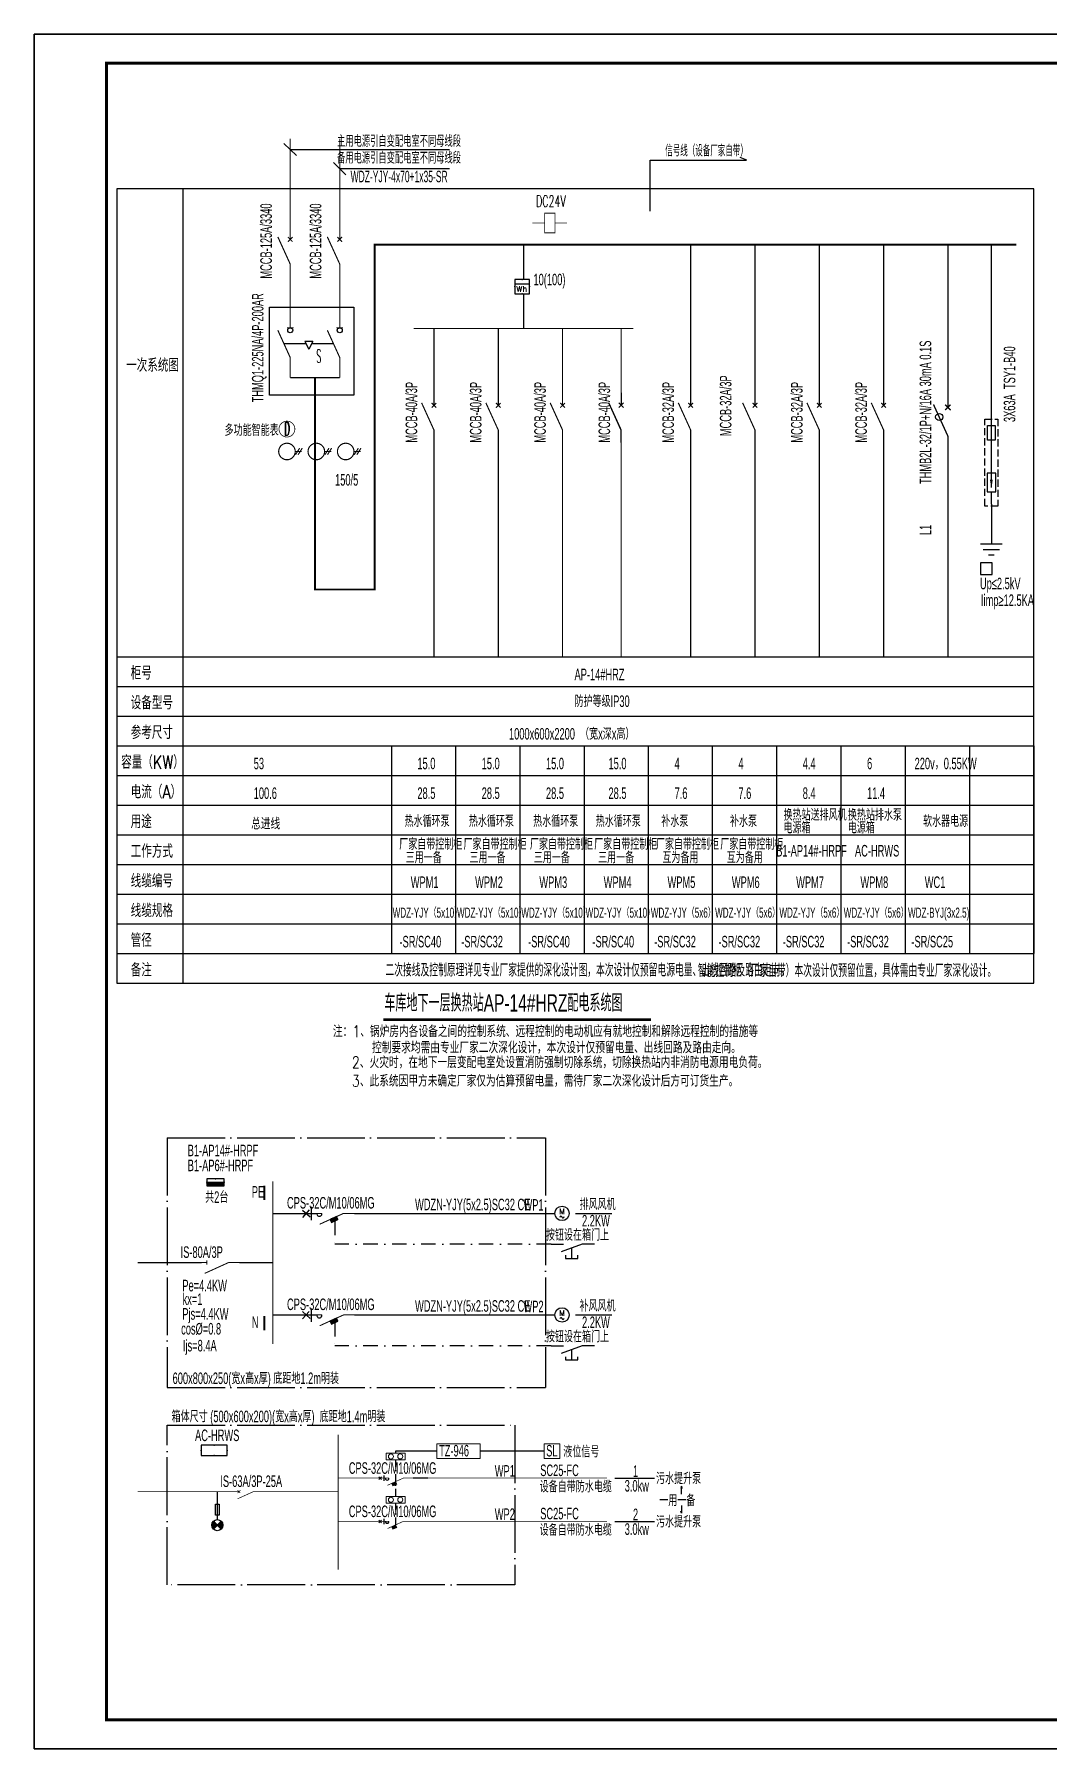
# Model space of a CAD drawing. Extents: x 776418 to 2076422, y -1170708 to 498544.
# Drawn here: x 908431 to 943550, y -1096410 to -1037010 of the extents above; entities that cross this region are included whole.
import ezdxf
from ezdxf.enums import TextEntityAlignment as Align

# ---------------------------------------------------------------- set-up
doc = ezdxf.new("R2010")
doc.units = 0
doc.header["$LTSCALE"] = 1000
doc.header["$MEASUREMENT"] = 0
for name, pattern in [('DASH', [0.35, 0.25, -0.1]), ('DASHDOT', [1, 0.5, -0.25, 0, -0.25]), ('DASHDOT2', [0.5, 0.25, -0.125, 0, -0.125]), ('DOTE', [2.42, 2, -0.2, 0.02, -0.2])]:
    doc.linetypes.add(name, pattern=pattern)
doc.layers.get('0').update_dxf_attribs({"linetype": 'CONTINUOUS'})
for name, color, linetype in [('D-TEXT', 7, 'CONTINUOUS'), ('DIM-动力', 3, 'CONTINUOUS'), ('DIM-照明', 3, 'CONTINUOUS'), ('DIM-箱柜', 3, 'CONTINUOUS'), ('DOTLN', 2, 'DASH'), ('ELEMENT', 3, 'CONTINUOUS'), ('EQUIP-动力', 3, 'CONTINUOUS'), ('EQUIP-箱柜', 3, 'CONTINUOUS'), ('PUB_TEXT', 255, 'CONTINUOUS'), ('TEL_TITLE', 7, 'CONTINUOUS'), ('TEXT', 7, 'CONTINUOUS'), ('TH_WIRE4', 7, 'CONTINUOUS'), ('WIRE-动力', 2, 'CONTINUOUS'), ('WIRE-照明', 1, 'CONTINUOUS'), ('WIRE-系统', 4, 'CONTINUOUS'), ('WIRE-通讯', 4, 'CONTINUOUS'), ('电气专业一审修改', 12, 'CONTINUOUS')]:
    doc.layers.add(name, color=color, linetype=linetype)
doc.layers.add('层1', color=7, linetype='CONTINUOUS', lineweight=0)
doc.styles.add('_HZTXT', font='txt.shx', dxfattribs={"width": 0.8, "bigfont": 'HZTXT.shx'})
doc.styles.add('_JD', font='ros.shx', dxfattribs={"width": 0.8, "bigfont": 'JD.shx'})
doc.styles.add('_SIMPLEX', font='SIMPLEX.shx', dxfattribs={"width": 0.8})
doc.styles.add('_TCH_LABEL', font='COMPLEX', dxfattribs={"bigfont": 'GBCBIG'})
doc.styles.add('_TEL_DIM', font='SIMPLEX', dxfattribs={"width": 0.7, "height": 3.5, "bigfont": 'HZTXT'})
doc.styles.add('B', font='ros.shx', dxfattribs={"width": 0.8, "bigfont": 'jd.shx'})
doc.styles.add('HZ', font='ros.shx', dxfattribs={"bigfont": 'jd.shx'})
doc.styles.add('HZF', font='complex.shx', dxfattribs={"bigfont": 'hztxt.shx'})
doc.styles.get("Standard").update_dxf_attribs({"font": 'gbenor.shx', "bigfont": 'gbcbig.shx'})

# ---------------------------------------------------------------- blocks, each defined once
blk = doc.blocks.new('$element$00000576')
for points in [[(0, 0), (0, -0.25)], [(0, -1), (0, -0.75), (-0.25, -0.2)], [(-0.047, -0.297), (0.047, -0.203)], [(-0.047, -0.203), (0.047, -0.297)]]:
    blk.add_lwpolyline(points)
at = {"flags": 9}
blk.add_attdef('S', (0, 0), '', height=0.00000667, dxfattribs=at)
blk = doc.blocks.new('$element$00000497')
at = {"const_width": 0.0233}
for points in [[(0, 0), (0, -0.25)], [(0, -1), (0, -0.75), (-0.25, -0.2)], [(-0.047, -0.297), (0.047, -0.203)], [(-0.047, -0.203), (0.047, -0.297)]]:
    blk.add_lwpolyline(points, dxfattribs=at)
at = {"flags": 9}
blk.add_attdef('S', (0, 0), '', height=0.00000667, dxfattribs=at)
blk = doc.blocks.new('$element$00000335')
at = {"const_width": 0.0233}
for points in [[(0, 0), (0, -0.35)], [(-0.283, -0.35), (0.283, -0.35), (0.283, -0.65), (-0.283, -0.65), (-0.283, -0.35)], [(0, -1), (0, -0.65)]]:
    blk.add_lwpolyline(points, dxfattribs=at)
at = {"flags": 9}
blk.add_attdef('S', (0, 0), '', height=0.00000667, dxfattribs=at)
blk = doc.blocks.new('M_M24')
for p, q in [((-0.25, -0.375), (0.25, -0.375)), ((-0.1875, -0.5), (0.1875, -0.5)), ((-0.0625, -0.625), (0.0625, -0.625))]:
    blk.add_line(p, q)
blk.add_lwpolyline([(0, 0), (0, -0.375)])
at = {"width": 0.8, "flags": 9}
blk.add_attdef('S', (0.25, -0.5), '', height=0.2, dxfattribs=at)
blk = doc.blocks.new('M_M17')
for p, q in [((-0.1, -0.717), (-0.1, -0.283)), ((-0.1, -0.283), (0.1, -0.283)), ((0, -0.383), (0, -0.717)), ((0.1, -0.283), (0.1, -0.717)), ((0.1, -0.717), (-0.1, -0.717))]:
    blk.add_line(p, q)
for points in [[(0, 0), (0, -0.283)], [(0, -0.717), (0, -1)]]:
    blk.add_lwpolyline(points)
for points in [[(-0.033, -0.567), (0.033, -0.567), (0, -0.367), (0.033, -0.567)], [(0.033, -0.567), (0, -0.367), (-0.033, -0.567), (0.033, -0.567)], [(0, -0.367), (-0.033, -0.567), (0.033, -0.567), (0, -0.367)]]:
    blk.add_solid(points)
at = {"width": 0.8, "flags": 9}
blk.add_attdef('S', (0.25, -0.5), '', height=0.2, dxfattribs=at)
blk = doc.blocks.new('$element$00000523')
at = {"const_width": 0.0233}
for points in [[(0, 0), (0, -0.15)], [(0, -1), (0, -0.75), (-0.25, -0.2)], [(-0.067, -0.15), (0.067, -0.15)]]:
    blk.add_lwpolyline(points, dxfattribs=at)
blk.add_circle((0, -0.2), 0.05)
at = {"flags": 9}
blk.add_attdef('S', (0, 0), '', height=0.00000667, dxfattribs=at)
blk = doc.blocks.new('$element$00000525')
at = {"const_width": 0.0233}
for points in [[(0, 0), (0, -0.25)], [(-0.25, -0.2), (0, -0.75), (0, -1)], [(-0.047, -0.203), (0.047, -0.297)], [(0.047, -0.203), (-0.047, -0.297)]]:
    blk.add_lwpolyline(points, dxfattribs=at)
blk.add_circle((-0.151, -0.417), 0.0615)
at = {"flags": 9}
blk.add_attdef('S', (0, 0), '', height=0.00000667, dxfattribs=at)
blk = doc.blocks.new('$element$00000577')
at = {"const_width": 0.0233}
for points in [[(0, 0), (0, -0.25)], [(-0.25, -0.2), (0, -0.75), (0, -1)]]:
    blk.add_lwpolyline(points, dxfattribs=at)
blk.add_arc((-0.008, -0.192), 0.0589, 81.8699, 278.1301)
at = {"flags": 9}
blk.add_attdef('S', (0, 0), '', height=0.00000667, dxfattribs=at)
blk = doc.blocks.new('$element$00000544')
for points in [[(-0.25, -0.333), (-0.324, -0.333), (-0.324, -0.617), (-0.25, -0.617)], [(0, -1), (0, -0.721), (-0.176, -0.235)], [(0, 0), (0, -0.283)], [(-0.324, -0.478), (-0.087, -0.478)]]:
    blk.add_lwpolyline(points)
at = {"flags": 9}
blk.add_attdef('S', (0, 0), '', height=0.00000667, dxfattribs=at)
blk = doc.blocks.new('$equip$00001811')
blk.add_circle((0, 0), 0.5)
for centre, radius, start, end in [((-0.07, -0.27), 0.0768, 17.2272, 184.2164), ((0.07, -0.23), 0.0769, 197.2591, 5.1179)]:
    blk.add_arc(centre, radius, start, end)
at = {"color": 7, "style": '_TEL_DIM'}
blk.add_attdef('$TEXT$', text='', height=0.4, dxfattribs=at).set_placement((0, 0.14), align=Align.MIDDLE_CENTER)
at = {"color": 7, "style": '_TEL_DIM', "flags": 1}
blk.add_attdef('A', text='', height=0.00002, dxfattribs=at).set_placement((0, 0), align=Align.MIDDLE_CENTER)
blk = doc.blocks.new('*X12')
at = {"color": 0}
for p, q in [((-250, 33), (-183, 100)), ((-250, 68), (-218, 100)), ((-247, 0), (-147, 100)), ((-212, 0), (-112, 100)), ((-177, 0), (-77, 100)), ((-141, 0), (-41, 100)), ((-106, 0), (-6, 100)), ((-71, 0), (29, 100)), ((-35, 0), (65, 100)), ((0, 0), (100, 100)), ((35, 0), (135, 100)), ((71, 0), (171, 100)), ((106, 0), (206, 100)), ((141, 0), (241, 100)), ((177, 0), (250, 73)), ((212, 0), (250, 38)), ((247, 0), (250, 3))]:
    blk.add_line(p, q, dxfattribs=at)
blk = doc.blocks.new('$equip$00001414')
for p, q in [((0.75, 0.6), (-0.75, 0.6)), ((-0.75, 0.6), (-0.75, 0)), ((-0.75, 0.3), (0.75, 0.3)), ((-0.75, 0), (0.75, 0)), ((0.75, 0), (0.75, 0.6))]:
    blk.add_line(p, q)
at = {"const_width": 0.3}
blk.add_lwpolyline([(-0.75, 0.15), (0.75, 0.15)], dxfattribs=at)
for p in [(-0.75, 0.3), (0, 0.6), (0, 0), (0.75, 0.3)]:
    blk.add_point(p)
at = {"xscale": 0.00300000000061118, "yscale": 0.00300000000061118, "zscale": 0.00300000000061118}
blk.add_blockref('*X12', (0, 0), dxfattribs=at)
at = {"style": '_TCH_LABEL', "flags": 9}
blk.add_attdef('A', (0, 0), '', height=0.00002, dxfattribs=at)
blk = doc.blocks.new('$element$00000578')
at = {"const_width": 0.0233}
for points in [[(0, 0), (0, -0.25)], [(0, -1), (0, -0.75), (-0.25, -0.2)], [(-0.05, -0.25), (0.05, -0.25)]]:
    blk.add_lwpolyline(points, dxfattribs=at)
at = {"flags": 9}
blk.add_attdef('S', (0, 0), '', height=0.00000667, dxfattribs=at)
blk = doc.blocks.new('$element$00000596')
at = {"const_width": 0.0233}
for points in [[(0, 0), (0, -0.25)], [(-0.25, -0.2), (0, -0.75), (0, -1)]]:
    blk.add_lwpolyline(points, dxfattribs=at)
blk.add_arc((-0.008, -0.192), 0.0589, 81.8699, 278.1301)
at = {"flags": 9}
blk.add_attdef('S', (0, 0), '', height=0.00000667, dxfattribs=at)
blk = doc.blocks.new('KBO')
at = {"lineweight": 30}
for p, q in [((-1003, -47), (-1097, 47)), ((-1097, -47), (-1003, 47))]:
    blk.add_line(p, q, dxfattribs=at)
at = {"color": 2, "lineweight": 25}
blk.add_line((-921, 91), (-921, -91), dxfattribs=at)
at = {"color": 2}
for p, q in [((-644, -187), (-514, -129)), ((-641, -193), (-511, -135)), ((-638, -199), (-509, -141)), ((-636, -205), (-506, -147)), ((-633, -211), (-503, -153)), ((-630, -217), (-501, -159)), ((-628, -222), (-498, -165)), ((-625, -228), (-495, -171)), ((-623, -234), (-493, -177)), ((-620, -240), (-490, -182)), ((-617, -246), (-487, -188)), ((-615, -252), (-485, -194)), ((-612, -258), (-482, -200)), ((-609, -264), (-480, -206))]:
    blk.add_line(p, q, dxfattribs=at)
blk.add_lwpolyline([(-645, -183), (-515, -125), (-478, -210), (-608, -268)], close=True)
at = {"layer": 'ELEMENT', "xscale": 999.9899999999907, "yscale": 999.9899999999907, "zscale": 999.9899999999907, "rotation": 90}
blk.add_blockref('$element$00000596', (-1000, 0), dxfattribs=at)
blk = doc.blocks.new('$equip$00001413')
for p, q in [((0.75, 0.6), (-0.75, 0.6)), ((-0.75, 0.6), (-0.75, 0)), ((-0.75, 0), (0.75, 0)), ((0.75, 0), (0.75, 0.6))]:
    blk.add_line(p, q)
for p in [(-0.75, 0.3), (0, 0.6), (0, 0), (0.75, 0.3)]:
    blk.add_point(p)
at = {"style": '_TCH_LABEL', "flags": 9}
blk.add_attdef('A', (0, 0), '', height=0.00002, dxfattribs=at)
blk = doc.blocks.new('A$C00115E70')
at = {"layer": 'WIRE-通讯', "ltscale": 0.001}
blk.add_lwpolyline([(-84100, 59400), (0, 59400), (0, 0), (-84100, 0)], close=True, dxfattribs=at)
blk = doc.blocks.new('$equip$00001806')
for p, q in [((0.5, 1), (-0.5, 1)), ((-0.5, 1), (-0.5, 0)), ((-0.5, 0.7), (0.5, 0.7)), ((-0.5, 0), (0.5, 0)), ((0.5, 0), (0.5, 1))]:
    blk.add_line(p, q)
for p in [(-0.5, 0.5), (0, 1), (0, 0), (0.5, 0.5)]:
    blk.add_point(p)
at = {"color": 7, "style": '_TEL_DIM'}
blk.add_attdef('$TEXT$', text='', height=0.4, dxfattribs=at).set_placement((-0.03, 0.34), align=Align.MIDDLE_CENTER)
at = {"color": 7, "style": '_TEL_DIM', "flags": 1}
blk.add_attdef('A', text='', height=0.00002, dxfattribs=at).set_placement((0, 0), align=Align.MIDDLE_CENTER)

msp = doc.modelspace()

# ---------------------------------------------------------------- hatches: boundary and pattern name
h = msp.add_hatch()
h.set_pattern_fill('ANSI31', color=256, scale=10, style=0)
h.set_pattern_definition([(45, (717927.562, -1108654.8452), (-0.707106781, 0.707106781), [])])
h.paths.add_polyline_path([(918945, -1078075), (918898, -1077972), (918671, -1078075), (918718, -1078178)])
h = msp.add_hatch()
h.set_pattern_fill('ANSI31', color=256, scale=10, style=0)
h.set_pattern_definition([(45, (717927.562, -1112172.3141), (-0.707106781, 0.707106781), [])])
h.paths.add_polyline_path([(918945, -1081593), (918898, -1081489), (918671, -1081593), (918718, -1081696)])

# ---------------------------------------------------------------- linework, layer by layer
at = {"linetype": 'DOTE'}
for p, q in [((913036, -1075242), (913035, -1083891)), ((913036, -1075242), (926128, -1075242)), ((926128, -1075242), (926126, -1083891)), ((913035, -1083891, 0), (926126, -1083891, 0)), ((913035, -1085205, 0), (925065, -1085205, 0)), ((913035, -1090733, 0), (913035, -1085205, 0)), ((925065, -1085205, 0), (925065, -1090733, 0)), ((925065, -1090733, 0), (913035, -1090733, 0))]:
    msp.add_line(p, q, dxfattribs=at)
for p, q in [((917953, -1077745), (917711, -1078002)), ((917712, -1077749), (917977, -1077982)), ((917953, -1081263), (917711, -1081520)), ((917712, -1081266), (917977, -1081499))]:
    msp.add_line(p, q)
at = {"linetype": 'DASHDOT'}
for p, q in [((918832, -1078116, 0), (918832, -1078934, 0)), ((926323, -1078934, 0), (918832, -1078934, 0)), ((918832, -1081633, 0), (918832, -1082452, 0)), ((926323, -1082452, 0), (918832, -1082452, 0))]:
    msp.add_line(p, q, dxfattribs=at)
at = {"color": 1, "lineweight": 25}
msp.add_line((922051, -1087034, 0), (921547, -1087034, 0), dxfattribs=at)
at = {"linetype": 'Continuous', "const_width": 72.9}
for points in [[(916392, -1076905), (916392, -1077402)], [(916392, -1081422), (916392, -1081919)]]:
    msp.add_lwpolyline(points, dxfattribs=at)
for points in [[(918718, -1078178), (918945, -1078075), (918898, -1077972), (918671, -1078075)], [(918718, -1081696), (918945, -1081593), (918898, -1081489), (918671, -1081593)]]:
    msp.add_lwpolyline(points, close=True)
at = {"lineweight": 0, "elevation": 0}
msp.add_lwpolyline([(926079, -1085850), (926630, -1085850), (926630, -1086356), (926079, -1086356)], close=True, dxfattribs=at)
at = {"layer": 'D-TEXT'}
for p, q in [((917075, -1040791), (917508, -1041212)), ((922808, -1041019), (917291, -1041019)), ((918789, -1041458), (919222, -1041879)), ((922808, -1041668), (919006, -1041668)), ((917837, -1047737), (917077, -1047737)), ((918072, -1047660), (917797, -1047660)), ((917797, -1047660), (917934, -1047921)), ((918072, -1047660), (917934, -1047921)), ((918791, -1047737), (918031, -1047737)), ((927168, -1077863), (928423, -1077863)), ((927168, -1081381), (928423, -1081381)), ((928526, -1087035, 0), (929904, -1087035, 0)), ((930835, -1087586, 0), (930835, -1087319, 0)), ((930835, -1088250, 0), (930819, -1088177, 0)), ((930835, -1087982, 0), (930835, -1088250, 0)), ((930836, -1088250, 0), (930852, -1088177, 0)), ((928526, -1088535, 0), (929904, -1088535, 0))]:
    msp.add_line(p, q, dxfattribs=at)
for points, const_width in [([(917291, -1040632), (917291, -1043687)], 40), ([(919006, -1040632), (919006, -1043687)], 40), ([(942429, -1044298), (920220, -1044298), (920220, -1056247), (918149, -1056247), (918149, -1048906)], 68.6), ([(917291, -1045401), (917291, -1046923)], 40), ([(917291, -1045401), (917291, -1046923)], 40), ([(919006, -1045401), (919006, -1046923)], 40), ([(919006, -1045401), (919006, -1046923)], 40), ([(917291, -1048906), (917291, -1048637)], 40), ([(919006, -1048906), (917291, -1048906)], 40), ([(919006, -1048637), (919006, -1048906)], 40), ([(917616, -1051351), (917473, -1051579)], 40), ([(917707, -1051351), (917564, -1051579)], 40), ([(918633, -1051351), (918490, -1051579)], 40), ([(918723, -1051351), (918581, -1051579)], 40), ([(919650, -1051351), (919507, -1051579)], 40), ([(919740, -1051351), (919597, -1051579)], 40), ([(917464, -1051465), (917692, -1051465)], 40), ([(918481, -1051465), (918709, -1051465)], 40), ([(919497, -1051465), (919726, -1051465)], 40)]:
    msp.add_lwpolyline(points, dxfattribs=dict(at, const_width=const_width))
msp.add_lwpolyline([(919491, -1046466), (919491, -1049514), (916577, -1049514), (916577, -1046466)], close=True, dxfattribs=at)
for points, const_width in [([(917178, -1050963, 1), (917178, -1050414, 1), (917178, -1050963, 1)], 25.6), ([(917178, -1051179, 1), (917178, -1051751, 1), (917178, -1051179)], 40), ([(918195, -1051179, 1), (918195, -1051751, 1), (918195, -1051179)], 40), ([(919212, -1051179, 1), (919212, -1051751, 1), (919212, -1051179)], 40)]:
    msp.add_lwpolyline(points, format="xyb", close=True, dxfattribs=dict(at, const_width=const_width))
at = {"layer": 'DIM-动力', "ltscale": 0.001}
msp.add_lwpolyline([(908431, -1096410), (992531, -1096410), (992531, -1037010), (908431, -1037010)], close=True, dxfattribs=at)
at = {"layer": 'DIM-照明'}
for p, q in [((933105, -1041369), (932867, -1041276)), ((929749, -1043143), (929749, -1041369)), ((929749, -1041369), (933090, -1041369)), ((943031, -1042366), (911286, -1042366)), ((911286, -1042366), (911286, -1069890)), ((943031, -1069890), (943031, -1042366)), ((920801, -1061661), (920801, -1068861)), ((923010, -1061661), (923010, -1068861)), ((925236, -1061661), (925236, -1068861)), ((927463, -1061661), (927463, -1068861)), ((929689, -1061661), (929689, -1068861)), ((931899, -1061661), (931899, -1068861)), ((934125, -1061661), (934125, -1068861)), ((936352, -1061661), (936352, -1068861)), ((938578, -1061661), (938578, -1068861)), ((940804, -1061661), (940804, -1068861)), ((943031, -1061661), (943031, -1068861)), ((911286, -1069890), (943031, -1069890))]:
    msp.add_line(p, q, dxfattribs=at)
for points in [[(913572, -1042366), (913572, -1069890)], [(911286, -1058575), (943031, -1058575)], [(911286, -1059604), (943031, -1059604)], [(911286, -1060633), (943031, -1060633)], [(911286, -1061661), (943031, -1061661)], [(911286, -1062690), (943031, -1062690)], [(911286, -1063718), (943031, -1063718)], [(911286, -1064747), (943031, -1064747)], [(911286, -1065775), (943031, -1065775)], [(911286, -1066804), (943031, -1066804)], [(911286, -1067833), (943031, -1067833)], [(911286, -1068861), (943031, -1068861)]]:
    msp.add_lwpolyline(points, dxfattribs=at)
at = {"layer": 'DIM-照明', "const_width": 40}
for points in [[(922268, -1051151), (922268, -1058575)], [(922268, -1051151), (922268, -1058575)], [(924494, -1051151), (924494, -1058575)], [(924494, -1051151), (924494, -1058575)], [(926720, -1051151), (926720, -1058575)], [(926720, -1051151), (926720, -1058575)], [(928751, -1051151), (928751, -1058575)], [(928751, -1051151), (928751, -1058575)], [(931156, -1051151), (931156, -1058575)], [(931156, -1051151), (931156, -1058575)], [(933383, -1051151), (933383, -1058575)], [(933383, -1051151), (933383, -1058575)], [(935609, -1051151), (935609, -1058575)], [(935609, -1051151), (935609, -1058575)], [(937836, -1051151), (937836, -1058575)], [(937836, -1051151), (937836, -1058575)], [(940062, -1051151), (940062, -1058575)], [(940062, -1051151), (940062, -1058575)]]:
    msp.add_lwpolyline(points, dxfattribs=at)
at = {"layer": 'DIM-箱柜'}
msp.add_lwpolyline([(941188, -1055322), (941188, -1055722), (941588, -1055722), (941588, -1055322), (941188, -1055322)], dxfattribs=at)
at = {"layer": 'DOTLN', "linetype": 'DASH'}
msp.add_lwpolyline([(941795, -1050341), (941795, -1053355), (941338, -1053355), (941338, -1050341)], close=True, dxfattribs=at)
at = {"layer": 'ELEMENT'}
msp.add_lwpolyline([(941436, -1050566), (941696, -1050566), (941696, -1051076), (941436, -1051076)], close=True, dxfattribs=at)
at = {"layer": 'TEL_TITLE'}
msp.add_lwpolyline([(908431, -1096410), (992531, -1096410), (992531, -1037010), (908431, -1037010)], close=True, dxfattribs=at)
at = {"layer": 'TEL_TITLE', "const_width": 100}
msp.add_lwpolyline([(910931, -1095410), (991531, -1095410), (991531, -1038010), (910931, -1038010)], close=True, dxfattribs=at)
at = {"layer": 'TH_WIRE4', "color": 2, "const_width": 88.4}
msp.add_lwpolyline([(920517, -1071152), (929786, -1071152)], dxfattribs=at)
at = {"layer": 'WIRE-动力', "linetype": 'Continuous', "const_width": 35}
msp.add_lwpolyline([(921570, -1047207), (929172, -1047207)], dxfattribs=at)
at = {"layer": 'WIRE-照明'}
for p, q in [((941566, -1051793), (941566, -1049386)), ((941566, -1053293), (941566, -1054106)), ((919512, -1077863), (926451, -1077863)), ((912011, -1079566), (914219, -1079566)), ((915532, -1079566), (916689, -1079566)), ((919512, -1081381), (926451, -1081381))]:
    msp.add_line(p, q, dxfattribs=at)
at = {"layer": 'WIRE-照明', "linetype": 'Continuous'}
for p, q in [((916689, -1077863), (918181, -1077863)), ((918012, -1077638), (918012, -1078097)), ((916689, -1081376), (918181, -1081376)), ((918012, -1081156), (918012, -1081615))]:
    msp.add_line(p, q, dxfattribs=at)
at = {"layer": 'WIRE-照明', "linetype": 'Continuous', "const_width": 40}
for points in [[(925371, -1045502), (925371, -1044298)], [(931156, -1049436), (931156, -1044298)], [(933383, -1049436), (933383, -1044298)], [(935609, -1049436), (935609, -1044298)], [(937836, -1049436), (937836, -1044298)], [(940062, -1049436), (940062, -1044298)], [(941566, -1049386), (941566, -1044298)], [(925371, -1047207), (925371, -1046002)], [(922268, -1049436), (922268, -1047207)], [(924494, -1049436), (924494, -1047207)], [(926720, -1049436), (926720, -1047207)], [(928751, -1049436), (928751, -1047207)]]:
    msp.add_lwpolyline(points, dxfattribs=at)
at = {"layer": 'WIRE-照明', "const_width": 36}
msp.add_lwpolyline([(916689, -1076750), (916689, -1082383)], dxfattribs=at)
at = {"layer": 'WIRE-照明', "const_width": 36, "elevation": 0}
msp.add_lwpolyline([(918956, -1085532), (918956, -1090205)], dxfattribs=at)
at = {"layer": 'WIRE-系统', "const_width": 23.3, "elevation": 0}
for points in [[(912011, -1087503), (915267, -1087503)], [(916267, -1087503), (918956, -1087503)], [(918956, -1087034), (920456, -1087034)], [(921456, -1087034), (925065, -1087034)], [(925065, -1087034), (928261, -1087034)], [(918956, -1088534), (920456, -1088534)], [(921456, -1088534), (925065, -1088534)], [(925065, -1088534), (928261, -1088534)]]:
    msp.add_lwpolyline(points, dxfattribs=at)
at = {"layer": '层1', "color": 4, "linetype": 'DASHDOT2', "lineweight": -3}
for p, q in [((920941, -1086401, 0), (920940, -1087669, 0)), ((920941, -1086101, 0), (920941, -1086169, 0)), ((920941, -1087901, 0), (920940, -1088660, 0))]:
    msp.add_line(p, q, dxfattribs=at)
at = {"layer": '层1', "color": 4, "linetype": 'DASHDOT2', "lineweight": -3, "ltscale": 500}
for p, q in [((922372, -1086102, 0), (920941, -1086101, 0)), ((926079, -1086103, 0), (923862, -1086102, 0))]:
    msp.add_line(p, q, dxfattribs=at)
at = {"layer": '层1', "color": 4, "linetype": 'Continuous', "lineweight": 30}
msp.add_line((914766, -1087509, 0), (914766, -1088472, 0), dxfattribs=at)
at = {"layer": '层1', "color": 4, "lineweight": -3}
for p, q in [((930835, -1087319, 0), (930819, -1087391, 0)), ((930836, -1087319, 0), (930852, -1087391, 0))]:
    msp.add_line(p, q, dxfattribs=at)
at = {"layer": '层1', "color": 7, "linetype": 'Continuous', "lineweight": -3}
for p, q in [((914617, -1088542, 0), (914617, -1088785, 0)), ((914637, -1088521, 0), (914637, -1088806, 0)), ((914657, -1088543, 0), (914657, -1088784, 0)), ((914677, -1088565, 0), (914677, -1088762, 0)), ((914697, -1088587, 0), (914697, -1088740, 0)), ((914717, -1088609, 0), (914717, -1088718, 0)), ((914737, -1088631, 0), (914737, -1088695, 0)), ((914757, -1088654, 0), (914757, -1088673, 0)), ((914775, -1088654, 0), (914775, -1088673, 0)), ((914795, -1088631, 0), (914795, -1088695, 0)), ((914815, -1088609, 0), (914815, -1088718, 0)), ((914835, -1088587, 0), (914835, -1088740, 0)), ((914855, -1088565, 0), (914855, -1088762, 0)), ((914875, -1088543, 0), (914875, -1088784, 0)), ((914895, -1088521, 0), (914895, -1088806, 0)), ((914915, -1088542, 0), (914915, -1088785, 0)), ((914935, -1088572, 0), (914935, -1088755, 0)), ((914955, -1088630, 0), (914955, -1088697, 0))]:
    msp.add_line(p, q, dxfattribs=at)
at = {"layer": '层1', "color": 4, "linetype": 'Continuous', "lineweight": -3}
for p, q in [((914895, -1088806, 0), (914637, -1088521, 0)), ((914637, -1088806, 0), (914895, -1088521, 0))]:
    msp.add_line(p, q, dxfattribs=at)
at = {"layer": '层1', "color": 2, "linetype": 'Continuous', "lineweight": 15, "elevation": 0}
for points in [[(920616, -1086401), (921266, -1086401), (921266, -1086169), (920616, -1086169)], [(920616, -1087901), (921266, -1087901), (921266, -1087669), (920616, -1087669)]]:
    msp.add_lwpolyline(points, close=True, dxfattribs=at)
at = {"layer": '层1', "color": 6, "lineweight": 15, "elevation": 0}
msp.add_lwpolyline([(922372, -1085848), (923862, -1085848), (923862, -1086355), (922372, -1086355)], close=True, dxfattribs=at)
at = {"layer": '层1', "color": 4, "linetype": 'Continuous', "lineweight": -3, "elevation": 0}
msp.add_lwpolyline([(914700, -1087938), (914830, -1087938), (914830, -1088322), (914700, -1088322)], close=True, dxfattribs=at)
at = {"layer": '层1', "color": 2, "linetype": 'Continuous', "lineweight": 15}
for centre in [(920780, -1086286, 0), (921103, -1086284, 0), (920780, -1087786, 0), (921103, -1087784, 0)]:
    msp.add_circle(centre, 87.9, dxfattribs=at)
at = {"layer": '层1', "color": 4, "linetype": 'Continuous', "lineweight": -3}
msp.add_circle((914766, -1088664, 0), 192, dxfattribs=at)

# ---------------------------------------------------------------- block references
at = {"layer": 'D-TEXT', "xscale": 1714.285714285681, "yscale": 1714.285714285681, "zscale": 1714.285714285681}
for name, p in [('$element$00000497', (917291, -1043687)), ('$element$00000497', (919006, -1043687)), ('$element$00000523', (917291, -1046923)), ('$element$00000523', (919006, -1046923))]:
    msp.add_blockref(name, p, dxfattribs=at)
at = {"layer": 'DIM-照明', "xscale": 1200, "yscale": 1200, "zscale": 1200, "rotation": 90}
msp.add_blockref('$element$00000335', (925678, -1043549), dxfattribs=at)
at = {"layer": 'DIM-照明', "xscale": 1714.285714285681, "yscale": 1714.285714285681, "zscale": 1714.285714285681}
for name, p in [('$element$00000497', (922268, -1049436)), ('$element$00000497', (924494, -1049436)), ('$element$00000497', (926720, -1049436)), ('$element$00000497', (928751, -1049436)), ('$element$00000576', (928751, -1049436)), ('$element$00000497', (931156, -1049436)), ('$element$00000497', (933383, -1049436)), ('$element$00000497', (935609, -1049436)), ('$element$00000497', (937836, -1049436))]:
    msp.add_blockref(name, p, dxfattribs=at)
at = {"layer": 'ELEMENT'}
for name, p, xscale, yscale, zscale in [('$element$00000525', (940062, -1049436), 2000, 2000, 2000), ('M_M24', (941566, -1054106), 1500, 1500, 1500)]:
    msp.add_blockref(name, p, dxfattribs=dict(at, xscale=xscale, yscale=yscale, zscale=zscale))
for name, p, xscale, yscale, zscale, rotation in [('M_M17', (941566, -1053293), -1500, 1500, 1500, 180), ('$element$00000577', (918012, -1077863), 1500, 1500, 1500, 90), ('$element$00000578', (914032, -1079566), 1500, 1500, 1500, 89.99998106746375), ('$element$00000577', (918012, -1081381), 1500, 1500, 1500, 90), ('$element$00000497', (915267, -1087503, 0), 1000, 1000, 1000, 90)]:
    msp.add_blockref(name, p, dxfattribs=dict(at, xscale=xscale, yscale=yscale, zscale=zscale, rotation=rotation))
at = {"layer": 'EQUIP-动力', "color": 6, "xscale": 500.0000000000001, "yscale": 500.0000000000001, "zscale": 500.0000000000001, "rotation": 359.9999810674638}
msp.add_blockref('$equip$00001806', (925323, -1046002), dxfattribs=at).add_auto_attribs({'$TEXT$': 'Wh'})
at = {"layer": 'EQUIP-动力', "xscale": 500, "yscale": 500, "zscale": 500}
for p in [(926701, -1077863), (926701, -1081381)]:
    msp.add_blockref('$equip$00001811', p, dxfattribs=at).add_auto_attribs({'$TEXT$': 'M'})
at = {"layer": 'EQUIP-箱柜', "xscale": 400, "yscale": 400, "zscale": 400}
msp.add_blockref('$equip$00001414', (914702, -1076905), dxfattribs=at)
at = {"layer": 'EQUIP-箱柜', "color": 1, "ltscale": 0.001, "xscale": 600, "yscale": 600, "zscale": 600}
msp.add_blockref('$equip$00001413', (914660, -1086254, 0), dxfattribs=at)
at = {"layer": 'WIRE-系统', "xscale": 1500, "yscale": 1500, "zscale": 1500, "rotation": 90}
for p in [(926323, -1078934, 0), (926323, -1082452, 0)]:
    msp.add_blockref('$element$00000544', p, dxfattribs=at)
at = {"layer": 'WIRE-通讯', "ltscale": 0.001}
msp.add_blockref('A$C00115E70', (992531, -1096410), dxfattribs=at)
at = {"layer": '层1', "color": 4, "lineweight": -3}
for p in [(921456, -1087034, 0), (921456, -1088534, 0)]:
    msp.add_blockref('KBO', p, dxfattribs=at)

# ---------------------------------------------------------------- texts
at = {"layer": 'D-TEXT', "style": '_JD', "width": 0.6}
for s, p in [('MCCB-125A/3340', (916655, -1044174)), ('MCCB-125A/3340', (918370, -1044174)), ('THMB2L-32/1P+N/16A 30mA 0.1S', (939482, -1050107)), ('MCCB-32A/3P', (932567, -1049881)), ('MCCB-40A/3P', (921687, -1050107)), ('MCCB-40A/3P', (923913, -1050107)), ('MCCB-40A/3P', (926140, -1050107)), ('MCCB-40A/3P', (928366, -1050107)), ('MCCB-32A/3P', (930576, -1050107)), ('MCCB-32A/3P', (935029, -1050107)), ('MCCB-32A/3P', (937255, -1050107)), ('L1', (939482, -1054181))]:
    msp.add_text(s, height=400, rotation=90, dxfattribs=at).set_placement(p, align=Align.CENTER)
for s, rotation, p in [('THMQ1-225NA/4P-200AR', 90, (916366, -1049762)), ('3X63A  TSY1-B40', 90, (942396, -1050445)), ('B1-AP14#-HRPF', 359.99998, (913743, -1075883)), ('B1-AP6#-HRPF', 359.99998, (913743, -1076400)), ('PE', 359.99998, (915961, -1077315)), ('共2台', 359.99998, (914346, -1077499)), ('CPS-32C/M10/06MG', 359.99998, (917180, -1077695)), ('WDZN-YJY(5x2.5)SC32 CE', 359.99998, (921613, -1077753)), ('WP1', 359.99998, (925368, -1077770)), ('排风风机', 359.99998, (927308, -1077746)), ('2.2KW', 359.99998, (927394, -1078317, -124)), ('按钮设在箱门上', 359.99998, (926145, -1078810, 0)), ('IS-80A/3P', 359.99998, (913496, -1079405)), ('Pe=4.4KW', 359.99998, (913557, -1080564)), ('kx=1', 359.99998, (913564, -1081033)), ('CPS-32C/M10/06MG', 359.99998, (917180, -1081213)), ('WDZN-YJY(5x2.5)SC32 CE', 359.99998, (921613, -1081270)), ('WP2', 359.99998, (925368, -1081287)), ('补风风机', 359.99998, (927308, -1081264)), ('cos%%C=0.8', 359.99998, (913516, -1082060)), ('Pjs=4.4KW', 359.99998, (913557, -1081546)), ('N', 359.99998, (915961, -1081832)), ('2.2KW', 359.99998, (927394, -1081835, -124)), ('Ijs=8.4A', 359.99998, (913577, -1082645)), ('按钮设在箱门上', 359.99998, (926145, -1082328, 0)), ('600x800x250(宽x高x厚) 底距地1.2m明装', 359.99998, (913220, -1083775, 0))]:
    msp.add_text(s, height=400, rotation=rotation, dxfattribs=at).set_placement(p)
for s, p in [('多功能智能表', (915956, -1050925)), ('150/5', (919246, -1052648))]:
    msp.add_text(s, height=400, dxfattribs=at).set_placement(p, align=Align.CENTER)
at = {"layer": 'D-TEXT'}
for s, height, style, width, p in [('D', 450, '_HZTXT', 0.45, (917105, -1050894)), ('Up≤2.5kV', 400, '_JD', 0.6, (941171, -1056239)), ('Iimp≥12.5KA', 400, '_JD', 0.6, (941206, -1056818)), ('AP-14#HRZ', 400, '_JD', 0.6, (927135, -1059389)), ('防护等级IP30', 400, '_JD', 0.6, (927135, -1060317)), ('1000x600x2200  （宽x深x高）  ', 400, '_JD', 0.6, (924865, -1061447)), ('53', 400, '_JD', 0.6, (916028, -1062475)), ('15.0', 400, '_JD', 0.6, (921694, -1062475)), ('15.0', 400, '_JD', 0.6, (923920, -1062475)), ('15.0', 400, '_JD', 0.6, (926146, -1062475)), ('15.0', 400, '_JD', 0.6, (928310, -1062475)), ('6', 400, '_JD', 0.6, (937262, -1062475)), ('220v，0.55KW', 400, '_JD', 0.6, (938909, -1062475)), ('4', 400, '_JD', 0.6, (930599, -1062475)), ('4', 400, '_JD', 0.6, (932809, -1062475)), ('4.4', 400, '_JD', 0.6, (935035, -1062475)), ('100.6', 400, '_JD', 0.6, (916028, -1063504)), ('28.5', 400, '_JD', 0.6, (921694, -1063504)), ('28.5', 400, '_JD', 0.6, (923920, -1063504)), ('28.5', 400, '_JD', 0.6, (926146, -1063504)), ('28.5', 400, '_JD', 0.6, (928310, -1063504)), ('7.6', 400, '_JD', 0.6, (930599, -1063504)), ('7.6', 400, '_JD', 0.6, (932809, -1063504)), ('8.4', 400, '_JD', 0.6, (935035, -1063504)), ('11.4', 400, '_JD', 0.6, (937262, -1063504)), ('换热站送排风机', 400, '_JD', 0.6, (934371, -1064253)), ('换热站排水泵', 400, '_JD', 0.6, (936598, -1064253)), ('热水循环泵', 400, '_JD', 0.6, (921251, -1064471)), ('热水循环泵', 400, '_JD', 0.6, (923477, -1064471)), ('热水循环泵', 400, '_JD', 0.6, (925704, -1064471)), ('热水循环泵', 400, '_JD', 0.6, (927868, -1064471)), ('补水泵', 400, '_JD', 0.6, (930140, -1064471)), ('补水泵', 400, '_JD', 0.6, (932517, -1064471)), ('电源箱', 400, '_JD', 0.6, (934371, -1064699)), ('电源箱', 400, '_JD', 0.6, (936598, -1064699)), ('软水器电源', 400, '_JD', 0.6, (939201, -1064471)), ('厂家自带控制柜', 400, '_JD', 0.6, (921064, -1065268)), ('厂家自带控制柜', 400, '_JD', 0.6, (923290, -1065268)), ('厂家自带控制柜', 400, '_JD', 0.6, (925588, -1065268)), ('厂家自带控制柜', 400, '_JD', 0.6, (927814, -1065268)), ('厂家自带控制柜', 400, '_JD', 0.6, (929953, -1065268)), ('厂家自带控制柜', 400, '_JD', 0.6, (932179, -1065268)), ('三用一备', 400, '_JD', 0.6, (921289, -1065732)), ('三用一备', 400, '_JD', 0.6, (923498, -1065732)), ('三用一备', 400, '_JD', 0.6, (925724, -1065732)), ('三用一备', 400, '_JD', 0.6, (927951, -1065732)), ('互为备用', 400, '_JD', 0.6, (930177, -1065732)), ('互为备用', 400, '_JD', 0.6, (932404, -1065732)), ('B1-AP14#-HRPF', 400, '_JD', 0.6, (934118, -1065498)), ('AC-HRWS', 400, '_JD', 0.6, (936844, -1065498)), ('WPM1', 400, '_JD', 0.6, (921465, -1066589)), ('WPM2', 400, '_JD', 0.6, (923692, -1066589)), ('WPM3', 400, '_JD', 0.6, (925918, -1066589)), ('WPM4', 400, '_JD', 0.6, (928145, -1066589)), ('WPM5', 400, '_JD', 0.6, (930354, -1066589)), ('WPM6', 400, '_JD', 0.6, (932581, -1066589)), ('WPM7', 400, '_JD', 0.6, (934807, -1066589)), ('WPM8', 400, '_JD', 0.6, (937033, -1066589)), ('WC1', 400, '_JD', 0.6, (939260, -1066589)), ('WDZ-YJY（5x10）', 350, '_JD', 0.6, (920838, -1067618)), ('WDZ-YJY（5x10）', 350, '_JD', 0.6, (923065, -1067618)), ('WDZ-YJY（5x10）', 350, '_JD', 0.6, (925291, -1067618)), ('WDZ-YJY（5x10）', 350, '_JD', 0.6, (927518, -1067618)), ('WDZ-YJY（5x6）', 350, '_JD', 0.6, (929775, -1067618)), ('WDZ-YJY（5x6）', 350, '_JD', 0.6, (932001, -1067618)), ('WDZ-YJY（5x6）', 350, '_JD', 0.6, (934227, -1067618)), ('WDZ-YJY（5x6）', 350, '_JD', 0.6, (936454, -1067618)), ('WDZ-BYJ(3x2.5)', 350, '_JD', 0.6, (938680, -1067618)), ('-SR/SC40', 400, '_JD', 0.6, (921074, -1068647)), ('-SR/SC32', 400, '_JD', 0.6, (923212, -1068647)), ('-SR/SC40', 400, '_JD', 0.6, (925527, -1068647)), ('-SR/SC40', 400, '_JD', 0.6, (927753, -1068647)), ('-SR/SC32', 400, '_JD', 0.6, (929892, -1068647)), ('-SR/SC32', 400, '_JD', 0.6, (932118, -1068647)), ('-SR/SC32', 400, '_JD', 0.6, (934344, -1068647)), ('-SR/SC32', 400, '_JD', 0.6, (936571, -1068647)), ('-SR/SC25', 400, '_JD', 0.6, (938797, -1068647)), ('箱体尺寸 (500x600x200)(宽x高x厚)  底距地1.4m明装', 400, '_JD', 0.6, (913185, -1085097, 0)), ('AC-HRWS', 400, '_JD', 0.6, (913997, -1085752, 0)), ('TZ-946', 400, '_JD', 0.6, (922446, -1086284, 0)), ('SL', 400, '_JD', 0.6, (926153, -1086285, 0)), ('液位信号', 400, '_JD', 0.6, (926745, -1086317, 0)), ('IS-63A/3P-25A', 400, '_JD', 0.6, (914871, -1087342, 0)), ('CPS-32C/M10/06MG', 400, '_JD', 0.6, (919320, -1086886, 0)), ('WP1', 400, '_JD', 0.6, (924373, -1086985, 0)), ('SC25-FC', 400, '_JD', 0.6, (925947, -1086964, 0)), ('1', 400, '_JD', 0.6, (929157, -1086992, 0)), ('污水提升泵', 400, '_JD', 0.6, (929957, -1087245, 0)), ('设备自带防水电缆', 400, '_JD', 0.6, (925928, -1087529, 0)), ('3.0kw', 400, '_JD', 0.6, (928871, -1087501, 0)), ('一用一备', 400, '_JD', 0.6, (930067, -1088007, 0)), ('CPS-32C/M10/06MG', 400, '_JD', 0.6, (919320, -1088386, 0)), ('WP2', 400, '_JD', 0.6, (924373, -1088485, 0)), ('SC25-FC', 400, '_JD', 0.6, (925947, -1088464, 0)), ('2', 400, '_JD', 0.6, (929157, -1088492, 0)), ('设备自带防水电缆', 400, '_JD', 0.6, (925928, -1089029, 0)), ('3.0kw', 400, '_JD', 0.6, (928871, -1089001, 0)), ('污水提升泵', 400, '_JD', 0.6, (929957, -1088745, 0))]:
    msp.add_text(s, height=height, dxfattribs=dict(at, style=style, width=width)).set_placement(p)
at = {"layer": 'D-TEXT', "style": '_HZTXT', "width": 0.45, "flags": 9}
msp.add_attdef('S', (918195, -1048387), '电流互感器', height=450, dxfattribs=at)
at = {"layer": 'D-TEXT', "style": '_HZTXT', "width": 0.45, "flags": 1}
msp.add_attdef('D', text='电流表', height=450, dxfattribs=at).set_placement((917178, -1050688), align=Align.MIDDLE_CENTER)
at = {"layer": 'DIM-照明'}
for s, height, style, width, p in [('信号线（设备厂家自带）', 400, 'B', 0.5, (930276, -1041241)), ('DC24V', 400, '_SIMPLEX', 0.6, (925802, -1042992)), ('一次系统图', 457.1, 'HZF', 0.8, (911612, -1048705)), ('柜号', 457.1, 'HZF', 0.8, (911769, -1059371)), ('设备型号', 457.1, 'HZF', 0.8, (911769, -1060400)), ('参考尺寸', 457.1, 'HZF', 0.8, (911769, -1061428)), ('容量（KW）', 457.1, 'HZF', 0.8, (911438, -1062457)), ('电流（A）', 457.1, 'HZF', 0.8, (911769, -1063486)), ('用途', 457.1, 'HZF', 0.8, (911769, -1064514)), ('总进线', 400, 'HZF', 0.8, (915938, -1064561)), ('工作方式', 457.1, 'HZF', 0.8, (911769, -1065543)), ('线缆编号', 457.1, 'HZF', 0.8, (911769, -1066571)), ('线缆规格', 457.1, 'HZF', 0.8, (911769, -1067600)), ('管径', 457.1, 'HZF', 0.8, (911769, -1068628)), ('备注', 457.1, 'HZF', 0.8, (911769, -1069657)), ('二次接线及控制原理详见专业厂家提供的深化设计图，本次设计仅预留电源电量、出线回路及路由走向。', 450, 'HZF', 0.5, (920588, -1069657)), ('智能控制柜（厂家自带）本次设计仅预留位置，具体需由专业厂家深化设计。', 450, 'HZF', 0.5, (931406, -1069675)), ('注：1、锅炉房内各设备之间的控制系统、远程控制的电动机应有就地控制和解除远程控制的措施等', 400, 'HZF', 0.8, (918769, -1071756)), ('控制要求均需由专业厂家二次深化设计，本次设计仅预留电量、出线回路及路由走向。', 400, 'HZF', 0.8, (920124, -1072316)), ('2、火灾时，在地下一层变配电室处设置消防强制切除系统，切除换热站内非消防电源用电负荷。', 400, 'HZF', 0.8, (919427, -1072829)), ('3、此系统因甲方未确定厂家仅为估算预留电量，需待厂家二次深化设计后方可订货生产。', 400, 'HZF', 0.8, (919427, -1073471))]:
    msp.add_text(s, height=height, dxfattribs=dict(at, style=style, width=width)).set_placement(p)
at = {"layer": 'PUB_TEXT', "style": '_JD', "width": 0.6}
msp.add_text('10(100)', height=400, dxfattribs=at).set_placement((925713, -1045707))
at = {"layer": 'TEXT', "color": 7, "style": 'HZ', "width": 0.67}
msp.add_text('车库地下一层换热站AP-14#HRZ配电系统图', height=600, dxfattribs=at).set_placement((920552, -1070870))
at = {"layer": '电气专业一审修改', "color": 4, "style": '_JD', "width": 0.55}
for s, p in [('主用电源引自变配电室不同母线段', (921059, -1040911)), ('备用电源引自变配电室不同母线段', (921059, -1041490))]:
    msp.add_text(s, height=400, dxfattribs=at).set_placement(p, align=Align.CENTER)
msp.add_text('WDZ-YJY-4x70+1x35-SR', height=400, dxfattribs=at).set_placement((919381, -1042138))

doc.saveas('drawing.dxf')
